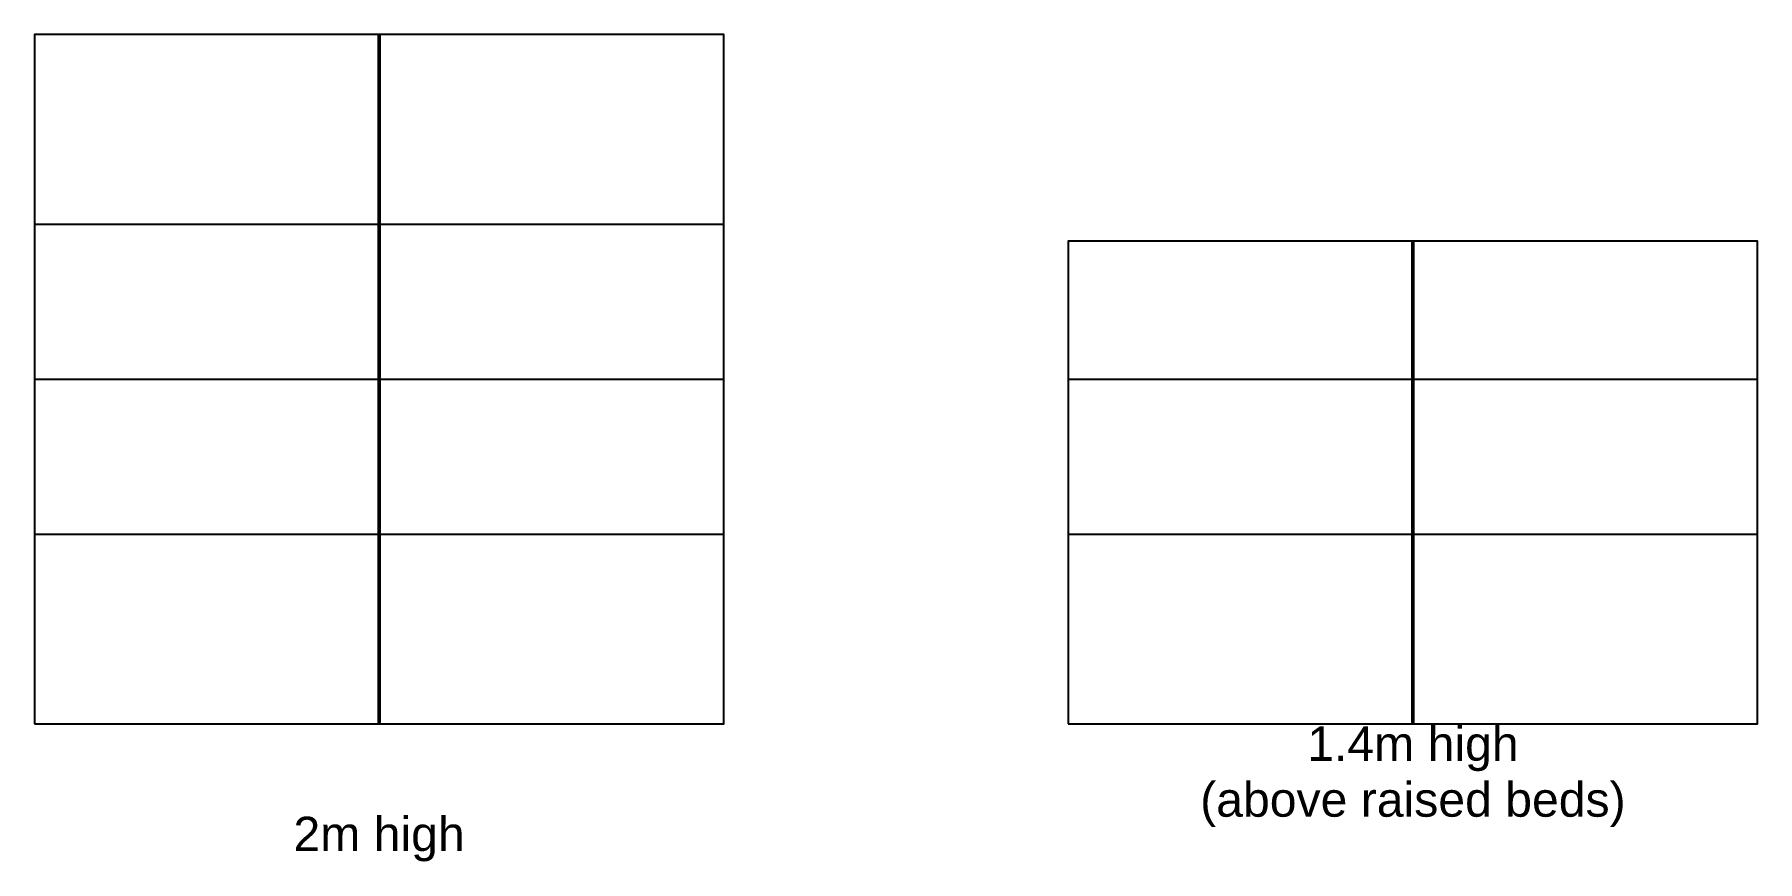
# Model space of a CAD drawing. Header units: metres. Extents: x 0 to 5, y -0.4 to 2.
import ezdxf

# ---------------------------------------------------------------- set-up
doc = ezdxf.new("R2010")
doc.units = ezdxf.units.M
doc.layers.get('0').update_dxf_attribs({"lineweight": 25, "true_color": 0xffffff})
doc.styles.add('textstyle11', font='')
doc.styles.add('textstyle12', font='')
doc.styles.get('textstyle11').set_extended_font_data('Arial')
doc.styles.get('textstyle12').set_extended_font_data('Arial')

# ---------------------------------------------------------------- blocks, each defined once
blk = doc.blocks.new('Espalier - 2m')
at = {"color": 6, "lineweight": 50, "true_color": 0xff00ff}
blk.add_line((1, 0), (1, 2), dxfattribs=at)
at = {"color": 6, "true_color": 0xff00ff}
for p, q in [((0, 1.45), (2, 1.45)), ((0, 1), (2, 1)), ((0, 0.55), (2, 0.55))]:
    blk.add_line(p, q, dxfattribs=at)
at = {"color": 30, "true_color": 0xff7f00, "flags": 128}
blk.add_lwpolyline([(0, 0), (2, 0), (2, 2), (0, 2)], close=True, dxfattribs=at)
blk = doc.blocks.new('Espalier - 1.4m')
at = {"color": 6, "lineweight": 50, "true_color": 0xff00ff}
blk.add_line((1, 0), (1, 1.4), dxfattribs=at)
at = {"color": 6, "true_color": 0xff00ff}
for p, q in [((0, 1), (2, 1)), ((0, 0.55), (2, 0.55))]:
    blk.add_line(p, q, dxfattribs=at)
at = {"color": 30, "true_color": 0xff7f00, "flags": 128}
blk.add_lwpolyline([(0, 0), (2, 0), (2, 1.4), (0, 1.4)], close=True, dxfattribs=at)

msp = doc.modelspace()

# ---------------------------------------------------------------- block references
for name, p in [('Espalier - 2m', (0, 0)), ('Espalier - 1.4m', (3, 0))]:
    msp.add_blockref(name, p)

# ---------------------------------------------------------------- texts
at = {"char_height": 0.1, "attachment_point": 8, "line_spacing_factor": 0.971628}
for s, insert, style in [('\\c32767;1.4m high\\P(above raised beds)', (4, -0.3), 'textstyle12'), ('\\c32767;2m high', (1, -0.4), 'textstyle11')]:
    msp.add_mtext(s, dxfattribs=dict(at, insert=insert, style=style))

doc.saveas('drawing.dxf')
